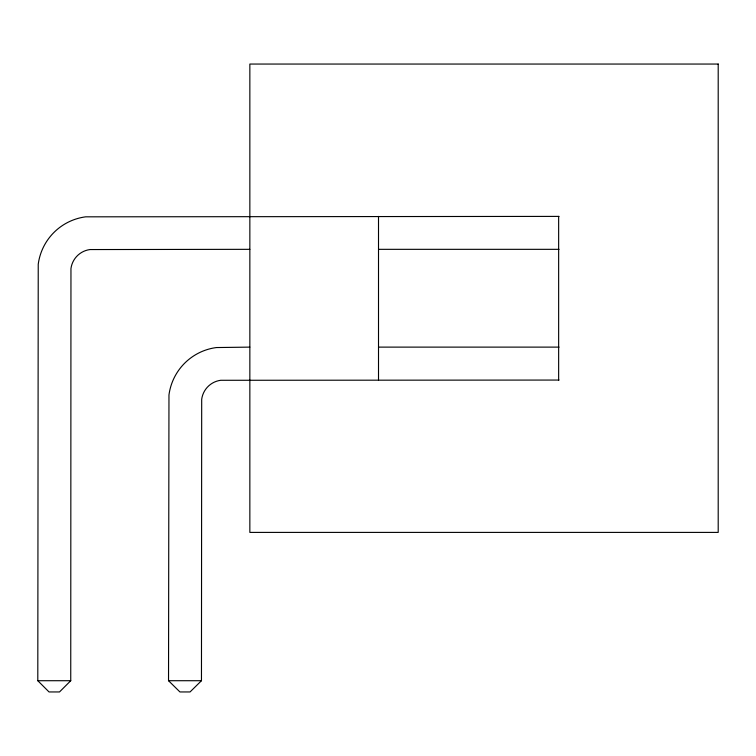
<?xml version="1.0" encoding="UTF-8"?>
<svg xmlns="http://www.w3.org/2000/svg" width="756" height="756" viewBox="0 0 756 756"><rect width="100%" height="100%" fill="white"/><g stroke="black" fill="none" stroke-linecap="round" stroke-linejoin="round"><path stroke-width="1.13" d="M249.849 249.329L89.983 249.556A22.094 22.094 0 0 0 70.96 268.578L70.743 680.712L59.507 691.948L49.036 691.948L37.8 680.712L38.235 264.269A55.103 55.103 0 0 1 85.674 216.83L559.043 216.396M559.043 380.06L220.714 380.287A22.094 22.094 0 0 0 201.691 399.31L201.465 680.712L190.058 691.948L179.937 691.948L168.531 680.712L168.966 395.001A55.103 55.103 0 0 1 216.405 347.552L249.849 347.117M378.51 249.329L559.043 249.329M378.51 347.117L559.043 347.117M37.8 680.712L70.743 680.712M168.531 680.712L201.465 680.712M558.646 216.396L558.646 380.06M378.51 216.396L378.51 380.06M718.2 64.052L249.849 64.052L249.849 532.404L718.2 532.404L718.2 64.052"/></g></svg>
